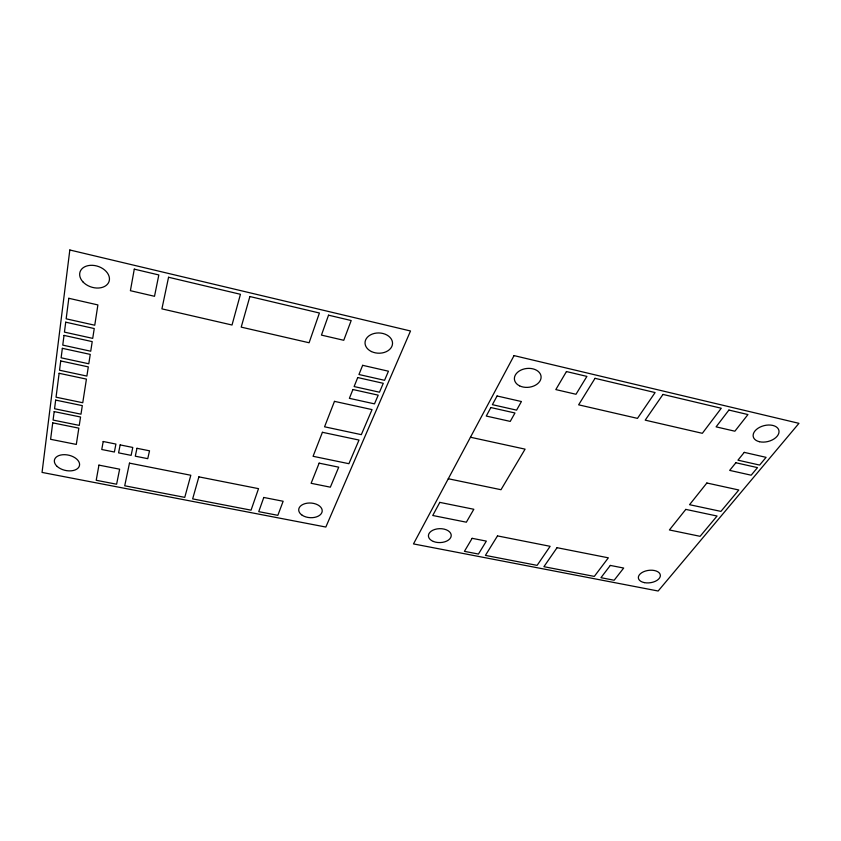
<?xml version="1.0" encoding="UTF-8"?>
<svg xmlns="http://www.w3.org/2000/svg" width="841" height="841" viewBox="0 0 841 841"><rect width="100%" height="100%" fill="white"/><g stroke="black" fill="none" stroke-linecap="round" stroke-linejoin="round"><path stroke-width="1.26" d="M448.295 478.75L500.994 489.714L525.078 449.147L470.455 437.236M69.824 249.987L42.05 472.421L325.835 527.044L410.513 330.986L69.824 249.987M52.731 422.855L50.607 439.307L76.31 444.426L78.833 428.153L52.731 422.855M54.181 411.606L53.088 420.069L79.254 425.388L80.557 417.01L54.181 411.606M55.664 400.106L54.549 408.747L80.988 414.182L82.313 405.625L55.664 400.106M59.122 373.299L56.042 397.194L82.754 402.744L86.423 379.102L59.122 373.299M60.72 360.947L59.522 370.229L86.886 376.074L88.305 366.886L60.72 360.947M62.35 348.321L61.12 357.814L88.789 363.785L90.239 354.397L62.35 348.321M64.021 335.401L62.76 345.115L90.733 351.223L92.216 341.614L64.021 335.401M65.724 322.177L64.442 332.121L92.72 338.376L94.245 328.547L65.724 322.177M68.815 298.292L66.155 318.823L94.76 325.225L97.892 304.926L68.815 298.292M98.944 465.126L96.21 480.274L116.605 484.216L119.643 469.183L98.944 465.126M103.201 441.504L101.761 449.504L114.387 452.016L115.921 444.069L103.201 441.504M134.287 269.141L130.397 290.692L154.513 296.295L158.823 274.954L134.287 269.141M120.147 444.91L118.581 452.857L131.122 455.359L132.783 447.454L120.147 444.91M129.482 463.139L124.72 485.783L184.757 497.367L190.812 475.26L129.482 463.139M168.557 277.257L161.914 308.868L232.021 325.015L240.442 294.297L168.557 277.257M136.978 448.295L135.285 456.19L147.743 458.671L149.53 450.818L136.978 448.295M198.875 476.858L192.652 498.892L251.06 510.161L258.523 488.653L198.875 476.858M249.872 296.526L241.209 327.128L309.099 342.76L319.412 313.01L249.872 296.526M263.79 497.462L258.744 511.643L277.845 515.333L283.144 501.257L263.79 497.462M328.537 315.175L321.451 335.107L343.759 340.29L351.191 320.537L328.537 315.175M322.418 432.295L313.073 456.295L348.899 463.706L359.012 440.053L322.418 432.295M334.466 401.357L324.563 426.797L361.325 434.65L372.037 409.599L334.466 401.357M319.138 463.149L311.117 483.302L330.345 487.17L338.723 467.175L319.138 463.149M352.926 389.52L349.383 398.329L374.487 403.869L378.208 395.154L352.926 389.52M357.73 377.556L354.114 386.555L379.47 392.211L383.275 383.307L357.73 377.556M362.65 365.32L358.949 374.518L384.558 380.311L388.447 371.207L362.65 365.32M514.051 355.606L413.488 543.917L658.156 591.013L798.95 423.338L514.051 355.606M439.801 502.382L432.747 515.491L466.356 522.198L473.819 509.268L439.801 502.382M490.85 407.549L486.266 416.053L510.235 421.404L514.976 412.984L490.85 407.549M497.073 395.985L492.395 404.679L516.584 410.145L521.431 401.535L497.073 395.985M566.445 371.554L555.817 389.583L575.99 394.271L586.902 376.4L566.445 371.554M472.148 538.324L464.421 551.349L478.445 554.051L486.34 541.11L472.148 538.324M497.494 535.906L485.425 555.396L537.115 565.373L550.13 546.314L497.494 535.906M595.029 378.324L578.629 404.826L637.467 418.376L655.097 392.558L595.029 378.324M557.057 547.691L543.917 566.687L594.314 576.411L608.348 557.825L557.057 547.691M662.981 394.429L645.205 420.153L702.34 433.315L721.263 408.242L662.981 394.429M610.314 565.425L600.947 577.693L614.161 580.248L623.686 568.043L610.314 565.425M728.916 410.061L716.101 426.85L734.876 431.212L747.943 414.56L728.916 410.061M685.804 509.394L669.404 529.967L700.111 536.316L717.068 516.027L685.804 509.394M706.861 482.997L689.557 504.695L720.926 511.391L738.808 489.998L706.861 482.997M735.864 462.75L729.673 470.392L751.181 475.197L757.499 467.617L735.864 462.75M744.264 452.374L737.946 460.174L759.633 465.073L766.088 457.346L744.264 452.374M759.339 441.693A13.193 8.168 -14.1 0 0 779.029 431.801A13.193 8.168 -14.1 0 0 759.886 427.186A13.193 8.168 -14.1 0 0 759.339 441.693M433.388 541.467A11.406 6.959 -1.3 0 0 451.197 536.001A11.406 6.959 -1.3 0 0 434.892 529.42A11.406 6.959 -1.3 0 0 433.388 541.467M371.449 351.559A13.761 10.134 1.7 0 0 392.526 343.643A13.761 10.134 1.7 0 0 372.353 334.035A13.761 10.134 1.7 0 0 371.449 351.559M519.57 385.84A13.403 9.451 -6.4 0 0 540.984 378.408A13.403 9.451 -6.4 0 0 522.682 369.388A13.403 9.451 -6.4 0 0 519.57 385.84M644.322 582.613A11.08 6.244 -7.7 0 0 660.353 575.244A11.08 6.244 -7.7 0 0 643.365 571.838A11.08 6.244 -7.7 0 0 644.322 582.613M302.224 515.27A11.763 7.327 3.6 0 0 321.84 512.632A11.763 7.327 3.6 0 0 307.322 503.16A11.763 7.327 3.6 0 0 302.224 515.27M82.87 281.809A15.275 10.88 18.1 0 0 108.415 282.902A15.275 10.88 18.1 0 0 92.394 265.314A15.275 10.88 18.1 0 0 82.87 281.809M57.199 466.461A12.825 7.8 12.6 0 0 78.791 467.207A12.825 7.8 12.6 0 0 64.894 454.687A12.825 7.8 12.6 0 0 57.199 466.461"/></g></svg>
